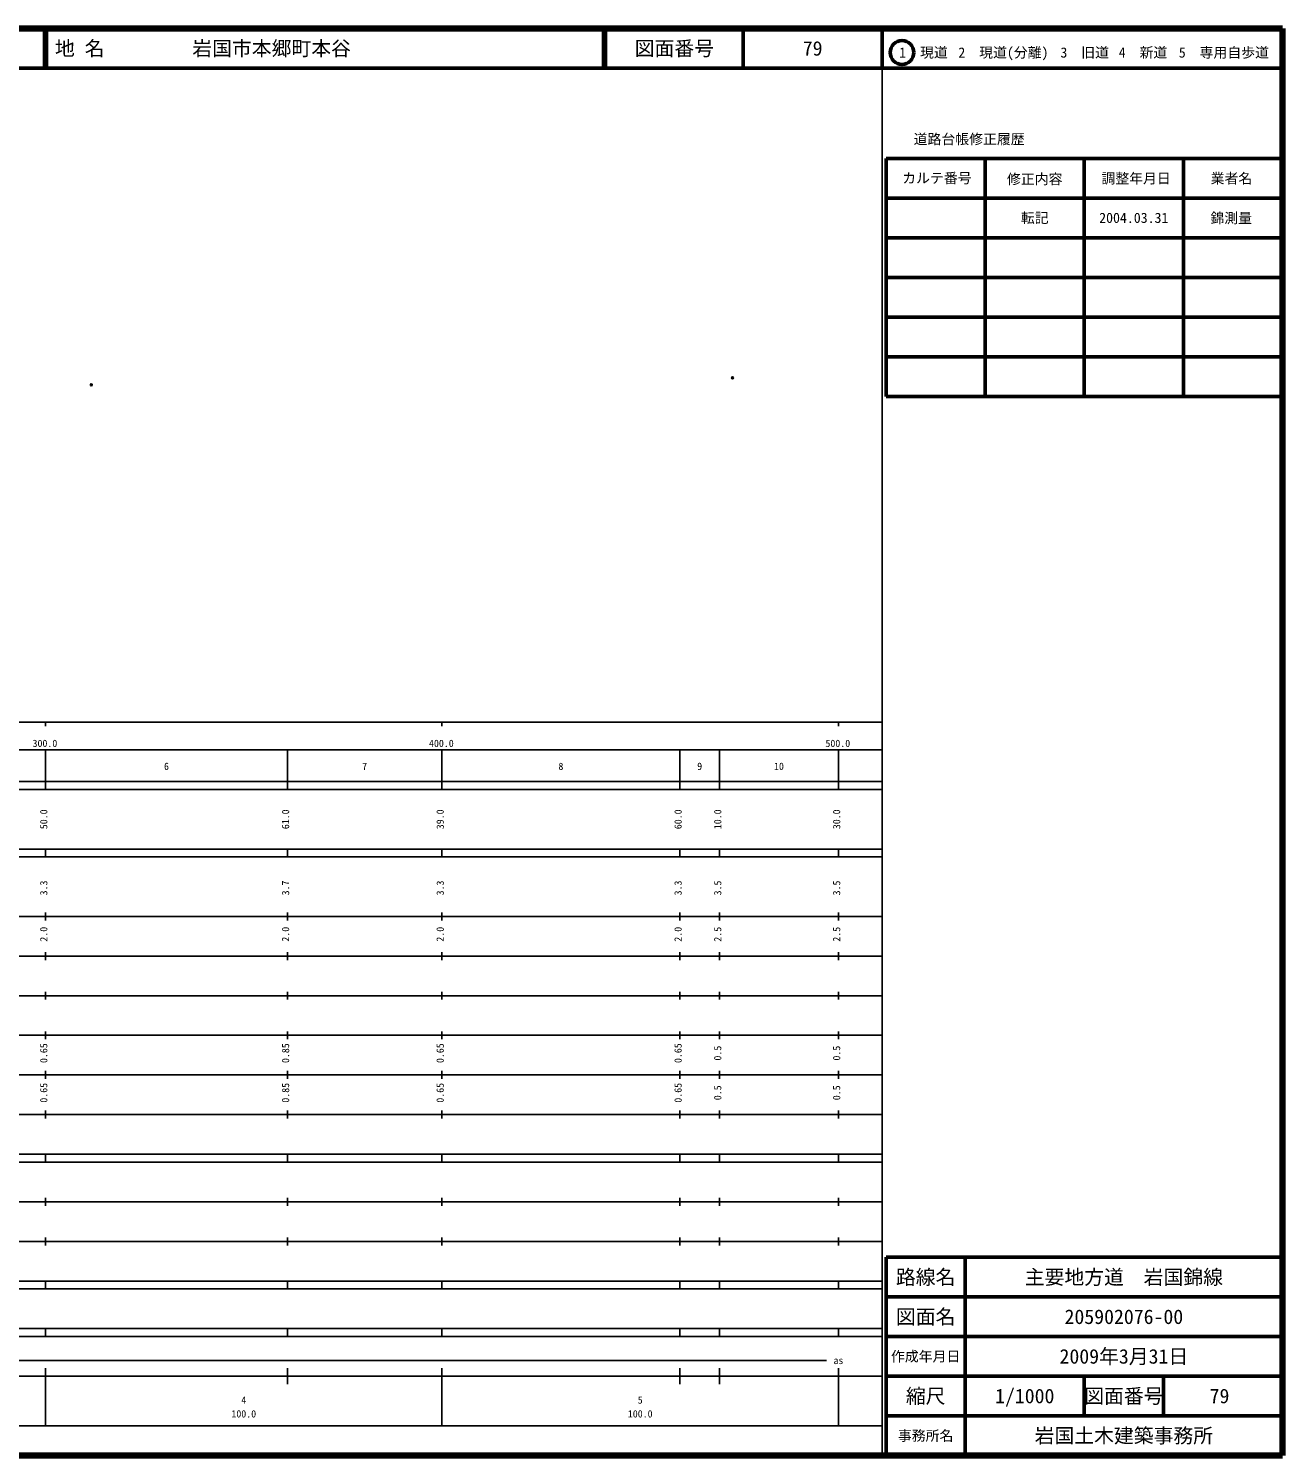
# Model space of a CAD drawing. Units: millimetres on the paper. Extents: x 40 to 680, y 20 to 380.
# Drawn here: x 363.7 to 680, y 20 to 380 of the extents above; entities that cross this region are included whole.
import ezdxf
from ezdxf.enums import TextEntityAlignment as Align

# ---------------------------------------------------------------- set-up
doc = ezdxf.new("R2010")
doc.units = ezdxf.units.MM
doc.header["$PDMODE"] = 32
doc.header["$PDSIZE"] = 0.5
doc.layers.add('M-OTRS', color=6, linetype='Continuous')
doc.layers.add('M-TTL-TXT', color=7, linetype='Continuous')
for name, color, linetype, lineweight in [('M-TTL', 2, 'Continuous', 140), ('M-TTL-BAND', 7, 'Continuous', 25), ('M-TTL-FRAM', 2, 'Continuous', 50), ('M-TTL-LINE', 7, 'Continuous', 50)]:
    doc.layers.add(name, color=color, linetype=linetype, lineweight=lineweight)
doc.styles.add('ＭＳ ゴシック', font='')
doc.styles.get('ＭＳ ゴシック').set_extended_font_data('MS Gothic')

msp = doc.modelspace()

# ---------------------------------------------------------------- linework, layer by layer
at = {"layer": 'M-OTRS'}
for p in [(541.288, 291.874), (379.549, 290.133)]:
    msp.add_point(p, dxfattribs=at)
at = {"layer": 'M-TTL'}
for p, q in [((680, 380), (40, 380)), ((680, 20), (680, 380)), ((40, 20), (680, 20))]:
    msp.add_line(p, q, dxfattribs=at)
at = {"layer": 'M-TTL-BAND'}
for p, q in [((579, 20), (579, 370)), ((40, 205), (579, 205)), ((368, 205), (368, 204)), ((468, 205), (468, 204)), ((568, 205), (568, 204)), ((68, 198), (579, 198)), ((368, 188), (368, 198)), ((429, 188), (429, 198)), ((468, 188), (468, 198)), ((528, 188), (528, 198)), ((538, 188), (538, 198)), ((568, 188), (568, 198)), ((40, 190), (579, 190)), ((40, 188), (579, 188)), ((40, 173), (579, 173)), ((368, 171), (368, 173)), ((429, 171), (429, 173)), ((468, 171), (468, 173)), ((528, 171), (528, 173)), ((538, 171), (538, 173)), ((568, 171), (568, 173)), ((40, 171), (579, 171)), ((40, 156), (579, 156)), ((368, 155), (368, 157)), ((429, 155), (429, 157)), ((468, 155), (468, 157)), ((528, 155), (528, 157)), ((538, 155), (538, 157)), ((568, 155), (568, 157)), ((46, 146), (579, 146)), ((368, 145), (368, 147)), ((429, 145), (429, 147)), ((468, 145), (468, 147)), ((528, 145), (528, 147)), ((538, 145), (538, 147)), ((568, 145), (568, 147)), ((368, 135), (368, 137)), ((429, 135), (429, 137)), ((468, 135), (468, 137)), ((528, 135), (528, 137)), ((538, 135), (538, 137)), ((568, 135), (568, 137)), ((52, 136), (579, 136)), ((46, 126), (579, 126)), ((368, 125), (368, 127)), ((429, 125), (429, 127)), ((468, 125), (468, 127)), ((528, 125), (528, 127)), ((538, 125), (538, 127)), ((568, 125), (568, 127)), ((52, 116), (579, 116)), ((368, 115), (368, 117)), ((429, 115), (429, 117)), ((468, 115), (468, 117)), ((528, 115), (528, 117)), ((538, 115), (538, 117)), ((568, 115), (568, 117)), ((46, 106), (579, 106)), ((368, 105), (368, 107)), ((429, 105), (429, 107)), ((468, 105), (468, 107)), ((528, 105), (528, 107)), ((538, 105), (538, 107)), ((568, 105), (568, 107)), ((40, 96), (579, 96)), ((40, 94), (579, 94)), ((368, 94), (368, 96)), ((429, 94), (429, 96)), ((468, 94), (468, 96)), ((528, 94), (528, 96)), ((538, 94), (538, 96)), ((568, 94), (568, 96)), ((49, 84), (579, 84)), ((368, 83), (368, 85)), ((429, 83), (429, 85)), ((468, 83), (468, 85)), ((528, 83), (528, 85)), ((538, 83), (538, 85)), ((568, 83), (568, 85)), ((40, 74), (579, 74)), ((368, 73), (368, 75)), ((429, 73), (429, 75)), ((468, 73), (468, 75)), ((528, 73), (528, 75)), ((538, 73), (538, 75)), ((568, 73), (568, 75)), ((40, 64), (579, 64)), ((40, 62), (579, 62)), ((368, 62), (368, 64)), ((429, 62), (429, 64)), ((468, 62), (468, 64)), ((528, 62), (528, 64)), ((538, 62), (538, 64)), ((568, 62), (568, 64)), ((40, 52), (579, 52)), ((368, 50), (368, 52)), ((429, 50), (429, 52)), ((468, 50), (468, 52)), ((528, 50), (528, 52)), ((538, 50), (538, 52)), ((568, 50), (568, 52)), ((40, 50), (579, 50)), ((71, 44), (565, 44)), ((40, 40), (579, 40)), ((368, 27.5), (368, 42)), ((429, 38), (429, 42)), ((468, 27.5), (468, 42)), ((528, 38), (528, 42)), ((538, 38), (538, 42)), ((568, 27.5), (568, 42)), ((68, 27.5), (579, 27.5))]:
    msp.add_line(p, q, dxfattribs=at)
at = {"layer": 'M-TTL-FRAM'}
for p, q in [((580, 347.197), (580, 287.197)), ((580, 347.197), (680, 347.197)), ((580, 287.197), (680, 287.197)), ((680, 70), (580, 70)), ((580, 70), (580, 20))]:
    msp.add_line(p, q, dxfattribs=at)
at = {"layer": 'M-TTL-LINE'}
for p, q in [((367.75, 380), (367.75, 370)), ((368.25, 380), (368.25, 370)), ((508.747, 380), (508.747, 370)), ((509.247, 380), (509.247, 370)), ((543.997, 380), (543.997, 370)), ((579, 380), (579, 370)), ((40, 370), (680, 370)), ((605, 347.197), (605, 287.197)), ((630, 347.197), (630, 287.197)), ((655, 347.197), (655, 287.197)), ((580, 337.197), (680, 337.197)), ((580, 327.197), (680, 327.197)), ((580, 317.197), (680, 317.197)), ((580, 307.197), (680, 307.197)), ((580, 297.197), (680, 297.197)), ((600, 70), (600, 20)), ((680, 60), (580, 60)), ((680, 50), (580, 50)), ((680, 40), (580, 40)), ((630, 40), (630, 30)), ((650, 40), (650, 30)), ((680, 30), (580, 30))]:
    msp.add_line(p, q, dxfattribs=at)
msp.add_circle((584.031, 373.958), 3, dxfattribs=at)

# ---------------------------------------------------------------- texts
at = {"layer": 'M-TTL-BAND', "style": 'ＭＳ ゴシック'}
for s, p in [('300.0', (367.844, 198.195)), ('400.0', (467.844, 198.195)), ('500.0', (567.844, 198.195)), ('6', (398.5, 192.405)), ('7', (448.5, 192.405)), ('8', (498, 192.405)), ('9', (533, 192.405)), ('10', (553, 192.405)), ('as', (568, 42.5)), ('4', (418, 32.523)), ('5', (518, 32.523)), ('100.0', (418, 29.033)), ('100.0', (518, 29.033))]:
    msp.add_text(s, height=1.833, dxfattribs=at).set_placement(p, align=Align.BOTTOM_CENTER)
for s, p in [('50.0', (369, 180.5)), ('61.0', (430, 180.5)), ('39.0', (469, 180.5)), ('60.0', (529, 180.5)), ('10.0', (539, 180.5)), ('30.0', (569, 180.5)), ('3.3', (369, 163.174)), ('3.7', (430, 163.174)), ('3.3', (469, 163.174)), ('3.3', (529, 163.174)), ('3.5', (539, 163.174)), ('3.5', (569, 163.174)), ('2.0', (369, 151.5)), ('2.0', (430, 151.5)), ('2.0', (469, 151.5)), ('2.0', (529, 151.5)), ('2.5', (539, 151.5)), ('2.5', (569, 151.5)), ('0.65', (369, 121.5)), ('0.85', (430, 121.5)), ('0.65', (469, 121.5)), ('0.65', (529, 121.5)), ('0.5', (539, 121.5)), ('0.5', (569, 121.5)), ('0.65', (369, 111.5)), ('0.85', (430, 111.5)), ('0.65', (469, 111.5)), ('0.65', (529, 111.5)), ('0.5', (539, 111.5)), ('0.5', (569, 111.5))]:
    msp.add_text(s, height=1.833, rotation=90, dxfattribs=at).set_placement(p, align=Align.BOTTOM_CENTER)
at = {"layer": 'M-TTL-TXT', "style": 'ＭＳ ゴシック'}
for s, p in [('地 名', (370.38, 375)), ('岩国市本郷町本谷', (405.024, 375))]:
    msp.add_text(s, height=3.666, dxfattribs=at).set_placement(p, align=Align.MIDDLE_LEFT)
for s, height, p in [('図面番号', 3.666, (526.622, 375)), ('79', 3.666, (561.497, 375)), ('1\u3000現道', 2.566, (589.448, 373.958)), ('2\u3000現道(分離)', 2.566, (609.619, 373.958)), ('3\u3000旧道', 2.566, (630.121, 373.958)), ('4\u3000新道', 2.566, (644.824, 373.958)), ('5\u3000専用自歩道', 2.566, (665.228, 373.958)), ('道路台帳修正履歴', 2.566, (600.968, 352.113)), ('カルテ番号', 2.566, (592.839, 342.277)), ('修正内容', 2.566, (617.509, 342.023)), ('調整年月日', 2.566, (643.089, 342.197)), ('業者名', 2.566, (667.134, 342.197)), ('転記', 2.566, (617.5, 332.245)), ('2004.03.31', 2.566, (642.5, 332.245)), ('錦測量', 2.566, (667.077, 332.189)), ('路線名', 3.666, (590, 65)), ('路線名', 3.666, (590, 65)), ('主要地方道\u3000岩国錦線', 3.666, (640, 65)), ('図面名', 3.666, (590, 55)), ('図面名', 3.666, (590, 55)), ('205902076-00', 3.666, (640, 55)), ('2009年3月31日', 3.666, (640, 45)), ('作成年月日', 2.566, (590, 45)), ('作成年月日', 2.566, (590, 45)), ('縮尺', 3.666, (590, 35)), ('縮尺', 3.666, (590, 35)), ('1/1000', 3.666, (615, 35)), ('図面番号', 3.666, (640, 35)), ('図面番号', 3.666, (640, 35)), ('79', 3.666, (664.125, 35)), ('事務所名', 2.566, (590, 25)), ('事務所名', 2.566, (590, 25)), ('岩国土木建築事務所', 3.666, (640, 25))]:
    msp.add_text(s, height=height, dxfattribs=at).set_placement(p, align=Align.MIDDLE_CENTER)

doc.saveas('drawing.dxf')
